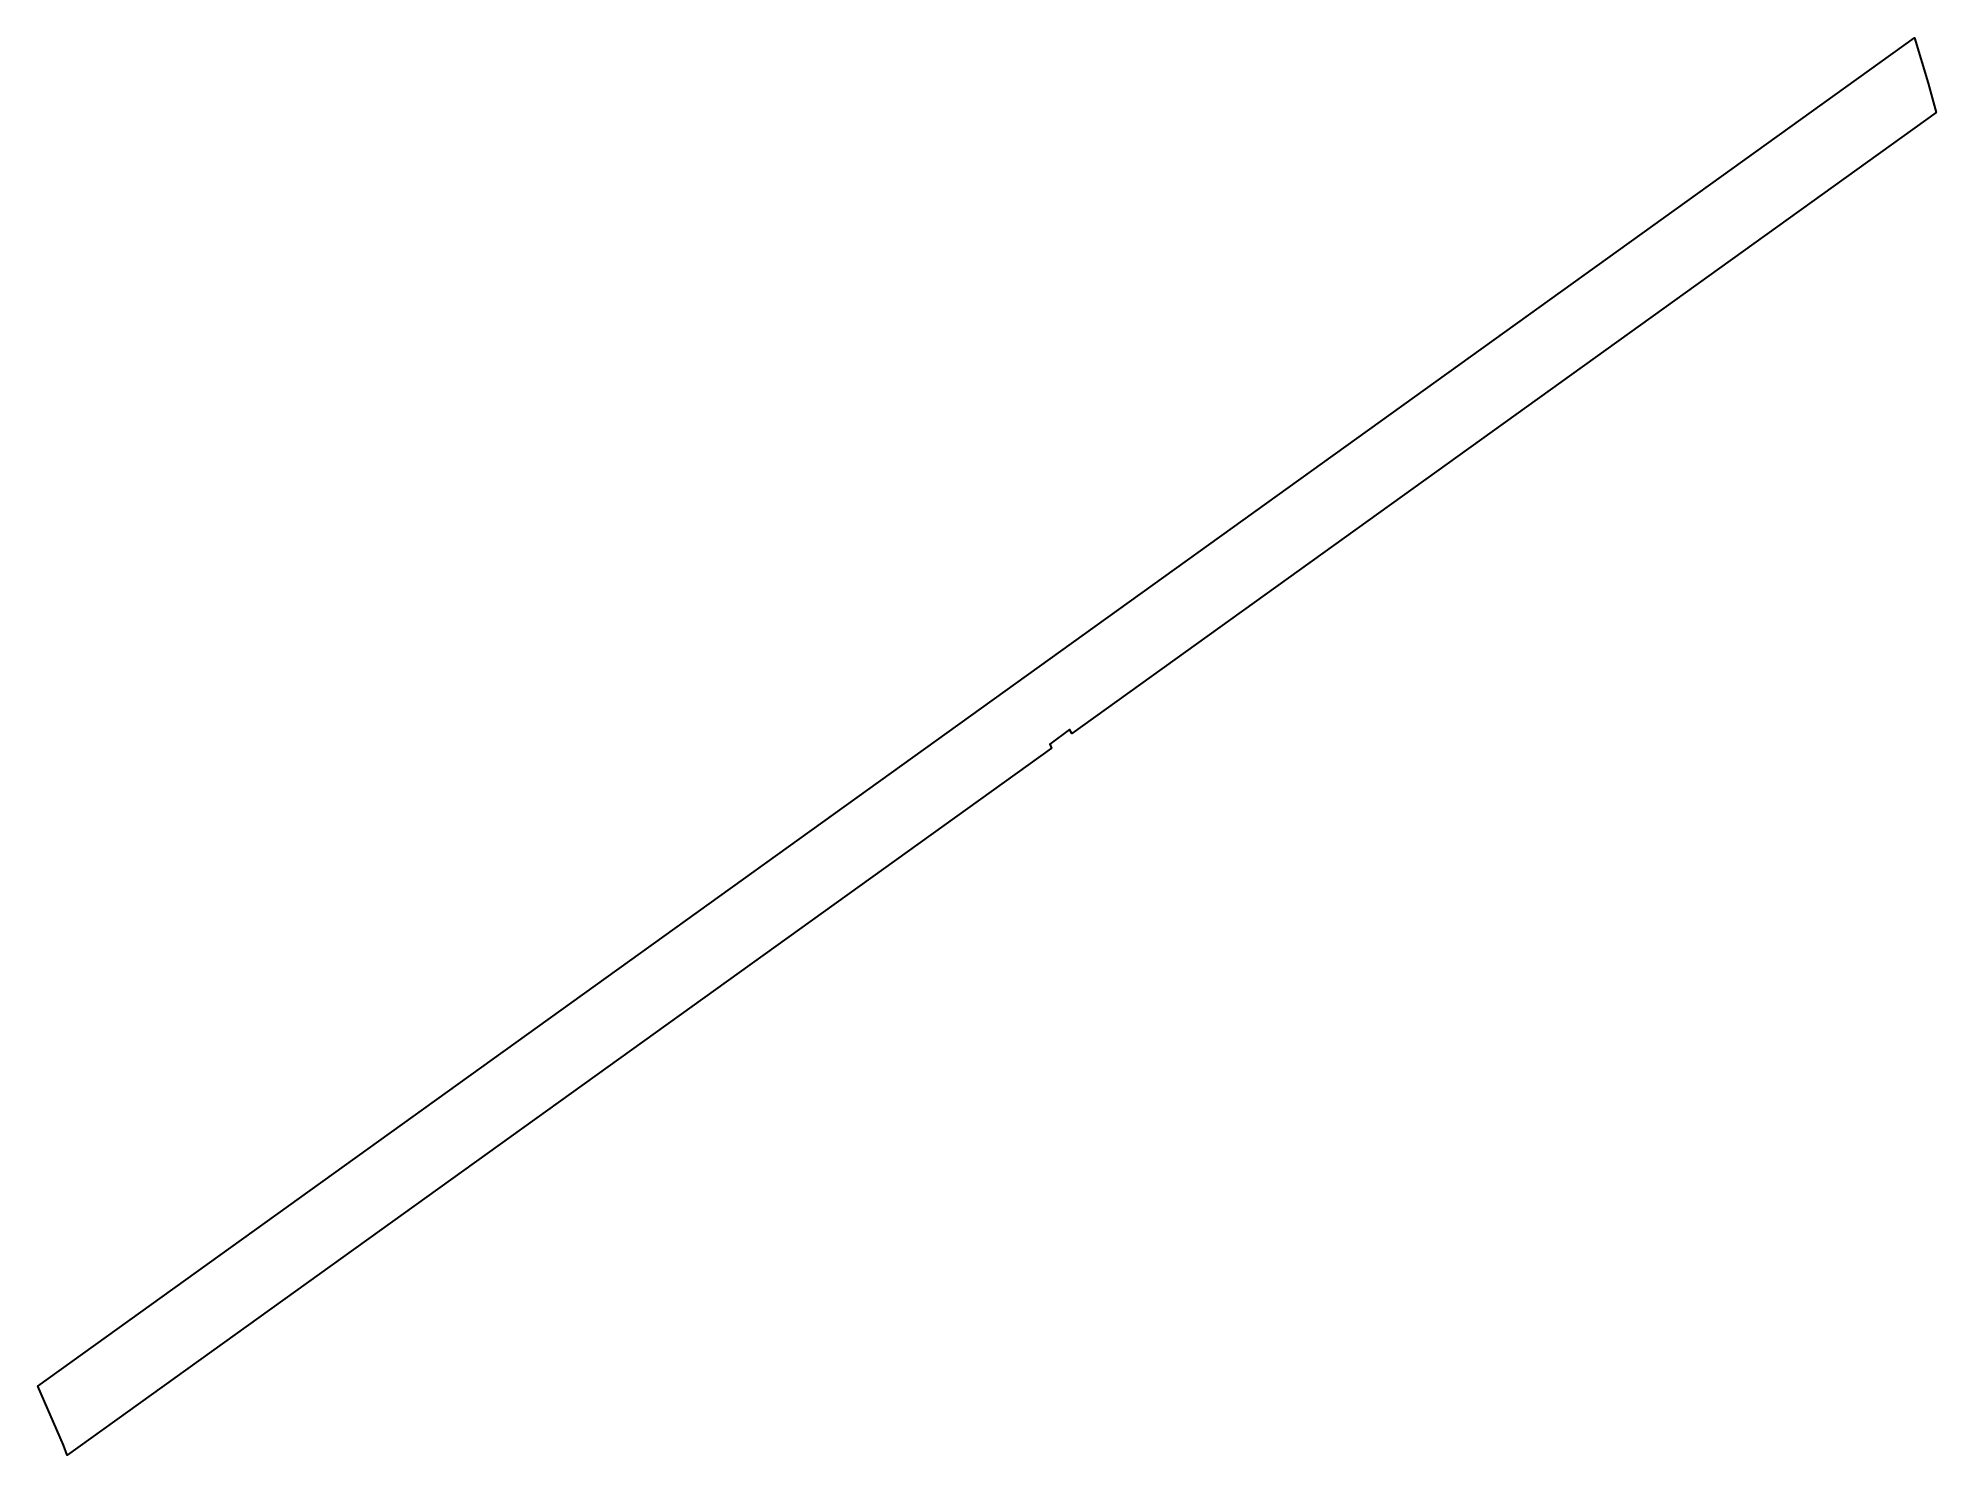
# Model space of a CAD drawing. Extents: x 613671 to 613948, y 646728 to 646935.
import ezdxf

# ---------------------------------------------------------------- set-up
doc = ezdxf.new("R2010")
doc.units = 0
doc.layers.add('_PARCELA_NOU_feb2025', color=50, linetype='Continuous')

msp = doc.modelspace()

# ---------------------------------------------------------------- linework, layer by layer
at = {"layer": '_PARCELA_NOU_feb2025'}
msp.add_lwpolyline([(613946.66, 646928.34), (613947.81, 646924.03), (613821.58, 646833.38), (613821.23, 646833.96), (613818.37, 646831.83), (613818.63, 646831.25), (613674.86, 646728.03), (613674.3, 646729.46), (613670.57, 646738.11), (613944.65, 646934.93)], close=True, dxfattribs=at)

doc.saveas('drawing.dxf')
